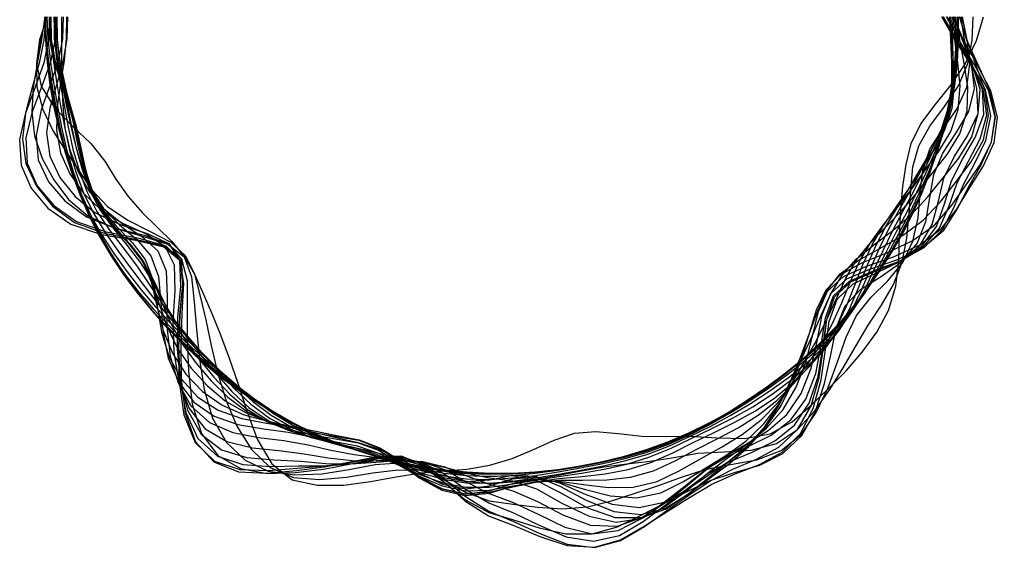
# Model space of a CAD drawing. Header units: millimetres. Extents: x -106 to 109, y -116 to 115.
# Drawn here: x -105.6 to 108.8, y -116.3 to -0.6 of the extents above; entities that cross this region are included whole.
import ezdxf

# ---------------------------------------------------------------- set-up
doc = ezdxf.new("R2010")
doc.units = ezdxf.units.MM
doc.header["$MEASUREMENT"] = 0
doc.layers.add('Layer 01', color=12, linetype='Continuous', true_color=0xc80000)

msp = doc.modelspace()

# ---------------------------------------------------------------- linework, layer by layer
at = {"layer": 'Layer 01'}
for points in [[(-98.97, 0), (-99.19, -4.95), (-100.24, -10.03), (-102.14, -15.4), (-104.24, -21.07), (-105.55, -26.88), (-105.23, -32.46), (-103.02, -37.5), (-99.37, -41.89), (-94.33, -45.43), (-87.56, -47.68), (-80.1, -48.95), (-73.89, -50.38), (-70.41, -53.33), (-69.59, -58.39), (-69.97, -64.93), (-70.23, -72), (-70.1, -79.43), (-69.23, -86.81), (-66.96, -93.14), (-62.99, -97.53), (-57.55, -99.68), (-51.26, -99.99), (-44.84, -99.38), (-38.69, -98.57), (-32.73, -97.41), (-27.1, -96.32), (-21.96, -96.22), (-17.28, -97.99), (-12.74, -101.67), (-7.95, -106.02), (-2.73, -109.35), (2.78, -111.48), (8.53, -113.83), (14.52, -115.84), (20.49, -116.23), (26.15, -114.58), (31.4, -111.61), (36.41, -108.38), (41.33, -105.31), (46.21, -102.41), (51.35, -100.16), (56.65, -98.12), (61.59, -95.36), (65.62, -91.27), (68.45, -85.83), (70.18, -79.53), (71.12, -72.92), (71.95, -66.76), (73.69, -61.83), (77.22, -58.49), (82.28, -56.1), (87.58, -53.52), (91.84, -50.01), (94.5, -45.51), (95.86, -40.41), (97.07, -35.33), (99.31, -30.63), (102.28, -26.04), (104.61, -21.15), (105.01, -15.83), (103.24, -10.33), (100.37, -5.01), (97.68, 0)], [(-99.79, 0), (-100.22, -5), (-101.23, -10.13), (-102.78, -15.49), (-104.27, -21.08), (-104.93, -26.72), (-104.17, -32.13), (-101.85, -37.07), (-98.34, -41.45), (-93.52, -45.04), (-87.02, -47.39), (-79.81, -48.77), (-73.68, -50.23), (-70.02, -53.04), (-68.82, -57.75), (-68.82, -63.86), (-68.79, -70.53), (-68.53, -77.66), (-67.69, -84.88), (-65.64, -91.3), (-62.08, -96.12), (-57.14, -98.98), (-51.28, -100.03), (-45.06, -99.87), (-38.91, -99.14), (-32.91, -97.94), (-27.24, -96.81), (-22.06, -96.66), (-17.34, -98.33), (-12.75, -101.77), (-7.92, -105.74), (-2.71, -108.6), (2.75, -110.24), (8.39, -111.95), (14.2, -113.28), (19.97, -113.28), (25.5, -111.71), (30.73, -109.21), (35.8, -106.56), (40.82, -104.02), (45.85, -101.6), (51.19, -99.85), (56.7, -98.21), (61.8, -95.69), (65.94, -91.71), (68.92, -86.42), (70.93, -80.37), (72.26, -74.08), (73.48, -68.18), (75.42, -63.29), (78.83, -59.71), (83.37, -56.84), (87.85, -53.68), (91.22, -49.67), (93.15, -44.86), (94.02, -39.63), (94.87, -34.53), (96.81, -29.86), (99.77, -25.4), (102.55, -20.73), (103.82, -15.65), (103.12, -10.32), (101.18, -5.05), (99.1, 0)], [(-97.56, 0), (-97.72, -4.88), (-98.74, -9.88), (-100.67, -15.17), (-102.82, -20.79), (-104.18, -26.53), (-103.89, -32.04), (-101.68, -37.01), (-98.03, -41.32), (-93.07, -44.82), (-86.53, -47.12), (-79.38, -48.51), (-73.52, -50.13), (-70.37, -53.3), (-69.84, -58.6), (-70.42, -65.34), (-70.73, -72.52), (-70.54, -79.93), (-69.51, -87.17), (-67.03, -93.24), (-62.85, -97.32), (-57.27, -99.2), (-50.96, -99.4), (-44.63, -98.9), (-38.62, -98.4), (-32.77, -97.55), (-27.18, -96.61), (-22, -96.38), (-17.24, -97.78), (-12.66, -101), (-7.87, -105.05), (-2.7, -108.33), (2.76, -110.59), (8.48, -113.19), (14.48, -115.56), (20.5, -116.26), (26.19, -114.74), (31.42, -111.66), (36.34, -108.17), (41.14, -104.82), (45.86, -101.64), (50.82, -99.12), (55.98, -96.95), (60.89, -94.28), (65.01, -90.42), (67.96, -85.22), (69.75, -79.04), (70.66, -72.44), (71.41, -66.25), (73.08, -61.32), (76.64, -58.05), (81.86, -55.81), (87.49, -53.47), (92.24, -50.23), (95.43, -45.96), (97.2, -40.97), (98.73, -35.93), (101.12, -31.19), (103.93, -26.46), (105.81, -21.39), (105.54, -15.91), (103.13, -10.32), (99.84, -4.98), (96.96, 0)], [(-99.99, 0), (-100.76, -5.03), (-101.7, -10.18), (-102.55, -15.46), (-102.85, -20.79), (-102.24, -26.03), (-100.6, -31.03), (-98.07, -35.69), (-94.85, -39.98), (-90.57, -43.62), (-84.9, -46.23), (-78.58, -48.02), (-73.06, -49.81), (-69.46, -52.61), (-67.86, -56.94), (-67.28, -62.43), (-66.75, -68.44), (-66.12, -74.92), (-65.1, -81.63), (-63.22, -87.93), (-60.22, -93.24), (-56.1, -97.17), (-51.02, -99.53), (-45.29, -100.38), (-39.3, -100.12), (-33.32, -99.17), (-27.6, -98.11), (-22.31, -97.74), (-17.42, -98.81), (-12.69, -101.29), (-7.81, -104.16), (-2.64, -106.02), (2.66, -106.79), (8.05, -107.46), (13.51, -107.8), (18.93, -107.34), (24.21, -106.07), (29.37, -104.38), (34.49, -102.66), (39.59, -100.87), (44.74, -99.15), (50.29, -98.09), (56.04, -97.06), (61.37, -95.02), (65.77, -91.48), (69.11, -86.67), (71.69, -81.23), (73.74, -75.6), (75.64, -70.18), (77.95, -65.41), (81.13, -61.45), (84.8, -57.81), (88.06, -53.81), (90.27, -49.16), (91.41, -44.02), (91.89, -38.73), (92.44, -33.64), (94.02, -29), (96.8, -24.65), (99.9, -20.19), (102.11, -15.39), (102.78, -10.28), (102.19, -5.1), (101.15, 0)], [(-95.97, 0), (-96.12, -4.8), (-97.08, -9.71), (-98.87, -14.9), (-100.8, -20.38), (-101.92, -25.95), (-101.45, -31.29), (-99.2, -36.11), (-95.64, -40.32), (-90.91, -43.78), (-84.82, -46.19), (-78.25, -47.81), (-72.91, -49.71), (-70.13, -53.12), (-69.81, -58.57), (-70.47, -65.38), (-70.73, -72.52), (-70.37, -79.74), (-69.12, -86.67), (-66.44, -92.42), (-62.17, -96.26), (-56.63, -98.09), (-50.49, -98.49), (-44.39, -98.38), (-38.61, -98.36), (-32.91, -97.96), (-27.36, -97.23), (-22.1, -96.81), (-17.21, -97.63), (-12.54, -100.09), (-7.76, -103.5), (-2.66, -106.49), (2.71, -108.69), (8.34, -111.35), (14.28, -113.92), (20.26, -114.9), (25.93, -113.61), (31.12, -110.6), (35.96, -107.03), (40.63, -103.52), (45.19, -100.16), (49.99, -97.5), (55.05, -95.35), (60.01, -92.91), (64.31, -89.44), (67.52, -84.66), (69.53, -78.78), (70.57, -72.35), (71.4, -66.25), (73.1, -61.34), (76.63, -58.05), (81.83, -55.79), (87.55, -53.5), (92.56, -50.41), (96.11, -46.29), (98.22, -41.4), (99.99, -36.39), (102.44, -31.6), (105.04, -26.75), (106.48, -21.53), (105.72, -15.94), (102.94, -10.3), (99.49, -4.97), (96.63, 0)], [(-99.49, 0), (-101.17, -5.05), (-101.86, -10.19), (-100.82, -15.2), (-97.95, -19.8), (-93.93, -23.92), (-89.93, -27.74), (-86.83, -31.6), (-84.41, -35.58), (-81.74, -39.36), (-78.66, -42.84), (-75.37, -46.06), (-72.2, -49.22), (-69.42, -52.59), (-67.2, -56.39), (-65.3, -60.59), (-63.38, -64.98), (-61.49, -69.68), (-59.61, -74.75), (-57.71, -80.27), (-55.75, -86.31), (-53.43, -92.54), (-50.22, -97.97), (-45.77, -101.43), (-40.28, -102.63), (-34.47, -102.59), (-28.65, -101.83), (-23, -100.77), (-17.62, -99.93), (-12.47, -99.5), (-7.43, -99.13), (-2.45, -98.25), (2.41, -96.77), (7.1, -94.81), (11.62, -92.72), (16.09, -91.25), (20.74, -90.85), (25.69, -91.3), (30.87, -91.89), (36.09, -91.97), (41.46, -91.87), (47.3, -92.27), (53.36, -92.41), (58.99, -91.34), (63.81, -88.76), (67.94, -85.19), (71.82, -81.38), (75.62, -77.53), (79.18, -73.47), (82.37, -69.12), (84.93, -64.33), (86.55, -59.01), (87.21, -53.29), (87.37, -47.58), (87.6, -42.18), (88.11, -37.14), (88.77, -32.31), (89.92, -27.74), (92.04, -23.44), (95.13, -19.23), (98.64, -14.87), (101.84, -10.19), (104.21, -5.2), (105.73, 0)], [(-99.76, 0), (-100.99, -5.04), (-101.81, -10.19), (-101.73, -15.33), (-100.47, -20.31), (-98.19, -25), (-95.39, -29.42), (-92.57, -33.69), (-89.75, -37.83), (-86.24, -41.53), (-81.8, -44.54), (-76.89, -46.99), (-72.42, -49.38), (-69.14, -52.37), (-67.18, -56.37), (-65.94, -61.18), (-64.74, -66.38), (-63.53, -71.99), (-62.15, -77.93), (-60.32, -83.9), (-57.9, -89.65), (-54.73, -94.8), (-50.62, -98.73), (-45.53, -100.91), (-39.78, -101.37), (-33.89, -100.85), (-28.12, -99.93), (-22.65, -99.23), (-17.52, -99.36), (-12.58, -100.42), (-7.62, -101.71), (-2.55, -102.23), (2.54, -101.89), (7.59, -101.27), (12.58, -100.41), (17.54, -99.45), (22.5, -98.6), (27.56, -97.96), (32.72, -97.38), (37.88, -96.52), (43.14, -95.61), (48.86, -95.31), (54.81, -94.93), (60.36, -93.45), (65.02, -90.44), (68.81, -86.29), (72.07, -81.67), (75.02, -76.92), (77.76, -72.15), (80.51, -67.56), (83.39, -63.16), (86.01, -58.64), (87.91, -53.72), (88.96, -48.45), (89.48, -43.09), (89.81, -37.86), (90.27, -32.86), (91.56, -28.24), (94.03, -23.94), (97.23, -19.66), (100.25, -15.11), (102.32, -10.24), (103.26, -5.15), (103.49, 0)], [(-100.08, 0), (-99.88, -4.98), (-99.41, -9.95), (-98.73, -14.88), (-97.87, -19.78), (-96.84, -24.66), (-95.61, -29.49), (-94.12, -34.26), (-92.36, -38.93), (-90.35, -43.51), (-88.08, -47.96), (-85.55, -52.28), (-82.77, -56.43), (-79.76, -60.41), (-76.54, -64.23), (-73.15, -67.88), (-69.6, -71.36), (-65.9, -74.68), (-62.07, -77.83), (-58.13, -80.85), (-54.08, -83.73), (-49.91, -86.44), (-45.6, -88.94), (-41.14, -91.18), (-36.55, -93.13), (-31.87, -94.84), (-27.11, -96.36), (-22.29, -97.67), (-17.41, -98.75), (-12.48, -99.55), (-7.5, -100.04), (-2.5, -100.22), (2.5, -100.13), (7.48, -99.77), (12.43, -99.18), (17.35, -98.41), (22.25, -97.46), (27.1, -96.32), (31.89, -94.93), (36.59, -93.24), (41.19, -91.28), (45.65, -89.05), (49.97, -86.56), (54.17, -83.87), (58.26, -81.04), (62.26, -78.07), (66.14, -74.95), (69.88, -71.64), (73.42, -68.12), (76.73, -64.38), (79.78, -60.43), (82.57, -56.29), (85.14, -52.03), (87.56, -47.68), (89.85, -43.27), (91.99, -38.78), (93.92, -34.18), (95.65, -29.5), (97.17, -24.74), (98.42, -19.9), (99.33, -14.97), (99.91, -10), (100.2, -5), (100.23, 0)], [(-100.06, 0), (-99.9, -4.99), (-99.48, -9.95), (-98.83, -14.9), (-97.97, -19.81), (-96.9, -24.67), (-95.61, -29.49), (-94.07, -34.24), (-92.28, -38.9), (-90.25, -43.46), (-87.98, -47.91), (-85.48, -52.24), (-82.75, -56.42), (-79.79, -60.44), (-76.63, -64.3), (-73.28, -67.99), (-69.76, -71.52), (-66.07, -74.87), (-62.23, -78.04), (-58.26, -81.03), (-54.16, -83.86), (-49.94, -86.5), (-45.59, -88.94), (-41.12, -91.14), (-36.54, -93.1), (-31.86, -94.82), (-27.1, -96.31), (-22.27, -97.57), (-17.38, -98.58), (-12.45, -99.33), (-7.48, -99.81), (-2.49, -100.03), (2.49, -99.99), (7.47, -99.69), (12.43, -99.16), (17.35, -98.41), (22.24, -97.45), (27.08, -96.26), (31.86, -94.83), (36.55, -93.14), (41.15, -91.19), (45.63, -89), (49.97, -86.56), (54.2, -83.91), (58.3, -81.09), (62.28, -78.1), (66.13, -74.94), (69.83, -71.59), (73.34, -68.05), (76.65, -64.32), (79.75, -60.41), (82.61, -56.32), (85.27, -52.11), (87.74, -47.78), (90.02, -43.35), (92.11, -38.83), (93.98, -34.21), (95.63, -29.5), (97.05, -24.71), (98.22, -19.85), (99.1, -14.94), (99.7, -9.98), (100.03, -4.99), (100.11, 0)], [(-100.01, 0), (-99.88, -4.98), (-99.5, -9.96), (-98.87, -14.9), (-98.01, -19.81), (-96.91, -24.68), (-95.57, -29.48), (-94, -34.21), (-92.18, -38.86), (-90.14, -43.41), (-87.87, -47.85), (-85.37, -52.17), (-82.66, -56.36), (-79.74, -60.4), (-76.62, -64.29), (-73.31, -68.02), (-69.82, -71.58), (-66.15, -74.96), (-62.32, -78.15), (-58.35, -81.16), (-54.23, -83.96), (-49.98, -86.57), (-45.61, -88.97), (-41.13, -91.14), (-36.53, -93.09), (-31.85, -94.8), (-27.09, -96.28), (-22.26, -97.51), (-17.37, -98.5), (-12.44, -99.24), (-7.47, -99.73), (-2.49, -99.97), (2.49, -99.96), (7.47, -99.7), (12.43, -99.2), (17.36, -98.45), (22.25, -97.47), (27.08, -96.26), (31.85, -94.8), (36.54, -93.09), (41.13, -91.16), (45.62, -88.98), (49.99, -86.59), (54.24, -83.98), (58.35, -81.16), (62.33, -78.16), (66.16, -74.96), (69.82, -71.58), (73.31, -68.02), (76.62, -64.29), (79.72, -60.39), (82.62, -56.33), (85.32, -52.14), (87.8, -47.82), (90.08, -43.38), (92.14, -38.84), (93.98, -34.2), (95.58, -29.48), (96.95, -24.69), (98.07, -19.82), (98.94, -14.91), (99.55, -9.96), (99.91, -4.99), (100.02, 0)], [(-100, 0), (-99.88, -4.98), (-99.5, -9.96), (-98.88, -14.9), (-98.02, -19.81), (-96.91, -24.68), (-95.56, -29.48), (-93.97, -34.2), (-92.15, -38.84), (-90.1, -43.39), (-87.82, -47.83), (-85.33, -52.14), (-82.62, -56.33), (-79.71, -60.38), (-76.6, -64.28), (-73.31, -68.02), (-69.82, -71.59), (-66.17, -74.98), (-62.35, -78.18), (-58.37, -81.19), (-54.25, -84), (-50, -86.6), (-45.62, -88.99), (-41.13, -91.15), (-36.53, -93.09), (-31.85, -94.79), (-27.08, -96.26), (-22.25, -97.49), (-17.36, -98.48), (-12.43, -99.22), (-7.47, -99.72), (-2.49, -99.97), (2.49, -99.97), (7.47, -99.72), (12.43, -99.22), (17.36, -98.48), (22.25, -97.49), (27.08, -96.26), (31.85, -94.79), (36.53, -93.09), (41.13, -91.15), (45.62, -88.99), (50, -86.6), (54.25, -84), (58.37, -81.19), (62.35, -78.18), (66.17, -74.98), (69.82, -71.59), (73.31, -68.02), (76.6, -64.28), (79.71, -60.38), (82.62, -56.33), (85.33, -52.14), (87.82, -47.83), (90.1, -43.39), (92.15, -38.84), (93.97, -34.2), (95.56, -29.48), (96.91, -24.68), (98.02, -19.81), (98.88, -14.9), (99.5, -9.96), (99.88, -4.98), (100, 0)], [(-99.95, 0), (-99.72, -4.98), (-99.21, -9.93), (-98.49, -14.84), (-97.63, -19.74), (-96.65, -24.61), (-95.49, -29.45), (-94.05, -34.23), (-92.32, -38.92), (-90.31, -43.49), (-87.99, -47.92), (-85.39, -52.18), (-82.55, -56.28), (-79.5, -60.22), (-76.26, -63.99), (-72.86, -67.61), (-69.31, -71.06), (-65.64, -74.38), (-61.86, -77.58), (-58.01, -80.68), (-54.05, -83.68), (-49.95, -86.51), (-45.66, -89.07), (-41.2, -91.3), (-36.58, -93.2), (-31.88, -94.87), (-27.12, -96.41), (-22.33, -97.82), (-17.46, -99.04), (-12.53, -99.97), (-7.53, -100.51), (-2.51, -100.65), (2.51, -100.47), (7.5, -100.02), (12.45, -99.35), (17.37, -98.53), (22.27, -97.59), (27.14, -96.47), (31.95, -95.1), (36.66, -93.4), (41.25, -91.42), (45.71, -89.15), (50.02, -86.63), (54.21, -83.93), (58.31, -81.1), (62.34, -78.17), (66.26, -75.09), (70.03, -71.8), (73.57, -68.26), (76.84, -64.48), (79.79, -60.44), (82.43, -56.2), (84.87, -51.86), (87.21, -47.49), (89.5, -43.1), (91.69, -38.65), (93.7, -34.1), (95.54, -29.47), (97.2, -24.75), (98.55, -19.92), (99.51, -15), (100.06, -10.01), (100.29, -5.01), (100.27, 0)], [(-95.05, 0), (-95.19, -4.75), (-95.97, -9.6), (-97.4, -14.68), (-98.89, -19.99), (-99.62, -25.37), (-98.95, -30.52), (-96.74, -35.21), (-93.39, -39.37), (-89.02, -42.87), (-83.51, -45.48), (-77.61, -47.43), (-72.86, -49.68), (-70.46, -53.37), (-70.29, -58.98), (-70.92, -65.81), (-71.03, -72.83), (-70.37, -79.73), (-68.74, -86.2), (-65.73, -91.43), (-61.26, -94.85), (-55.73, -96.53), (-49.77, -97.09), (-43.95, -97.39), (-38.41, -97.87), (-32.91, -97.94), (-27.44, -97.54), (-22.16, -97.1), (-17.19, -97.47), (-12.43, -99.2), (-7.64, -101.9), (-2.6, -104.43), (2.65, -106.4), (8.17, -109), (14.01, -111.82), (19.97, -113.28), (25.68, -112.52), (30.91, -109.87), (35.74, -106.37), (40.33, -102.76), (44.78, -99.24), (49.41, -96.38), (54.32, -94.08), (59.19, -91.64), (63.5, -88.33), (66.82, -83.78), (68.97, -78.15), (70.15, -71.92), (71.09, -65.97), (72.87, -61.15), (76.41, -57.88), (81.62, -55.65), (87.47, -53.45), (92.78, -50.53), (96.75, -46.59), (99.25, -41.84), (101.32, -36.88), (103.88, -32.04), (106.3, -27.07), (107.34, -21.7), (106.16, -16), (103.1, -10.32), (99.6, -4.97), (96.86, 0)], [(-99.55, 0), (-99.32, -4.96), (-98.78, -9.88), (-98.04, -14.78), (-97.2, -19.65), (-96.27, -24.51), (-95.16, -29.35), (-93.76, -34.13), (-92.05, -38.8), (-89.99, -43.34), (-87.58, -47.69), (-84.87, -51.86), (-81.97, -55.88), (-78.92, -59.78), (-75.75, -63.56), (-72.42, -67.2), (-68.95, -70.69), (-65.36, -74.06), (-61.71, -77.38), (-57.99, -80.66), (-54.15, -83.84), (-50.1, -86.78), (-45.82, -89.37), (-41.3, -91.53), (-36.63, -93.33), (-31.88, -94.89), (-27.13, -96.43), (-22.36, -97.98), (-17.53, -99.43), (-12.6, -100.58), (-7.59, -101.23), (-2.53, -101.34), (2.52, -101.04), (7.53, -100.47), (12.49, -99.71), (17.43, -98.83), (22.34, -97.87), (27.22, -96.76), (32.04, -95.37), (36.75, -93.64), (41.33, -91.61), (45.8, -89.34), (50.14, -86.85), (54.37, -84.18), (58.52, -81.4), (62.59, -78.48), (66.54, -75.4), (70.3, -72.08), (73.79, -68.47), (76.95, -64.57), (79.72, -60.38), (82.15, -56.01), (84.4, -51.58), (86.64, -47.18), (88.93, -42.83), (91.18, -38.43), (93.28, -33.95), (95.26, -29.38), (97.06, -24.71), (98.51, -19.91), (99.48, -14.99), (99.99, -10.01), (100.14, -5), (100.08, 0)], [(-99.05, 0), (-99.02, -4.94), (-98.03, -9.81), (-96.37, -14.52), (-94.64, -19.13), (-93.24, -23.74), (-92.16, -28.43), (-91.15, -33.18), (-89.85, -37.88), (-87.74, -42.25), (-84.73, -46.14), (-81.38, -49.73), (-78.56, -53.56), (-76.69, -58.09), (-75.44, -63.3), (-74.04, -68.7), (-71.98, -73.8), (-69.07, -78.26), (-65.44, -82.07), (-61.15, -85.06), (-56.31, -87.18), (-51.15, -88.6), (-45.98, -89.68), (-40.94, -90.73), (-36, -91.73), (-31.13, -92.66), (-26.58, -94.45), (-22.17, -97.14), (-17.65, -100.09), (-12.84, -102.42), (-7.75, -103.39), (-2.56, -102.73), (2.52, -101.23), (7.55, -100.77), (12.8, -102.13), (18.44, -104.58), (24.37, -106.77), (30.25, -107.52), (35.73, -106.35), (40.68, -103.65), (45.35, -100.51), (49.91, -97.35), (54.18, -93.85), (57.92, -89.67), (61.01, -84.85), (63.6, -79.75), (65.97, -74.75), (68.21, -69.93), (70.27, -65.2), (72.32, -60.69), (74.74, -56.61), (77.86, -53.09), (81.7, -49.93), (85.9, -46.78), (89.97, -43.33), (93.56, -39.44), (96.92, -35.28), (100.34, -30.95), (103.17, -26.27), (104.57, -21.14), (104.31, -15.72), (102.96, -10.3), (101.6, -5.07), (100.87, 0)], [(-98.85, 0), (-98.66, -4.92), (-98.12, -9.82), (-97.38, -14.68), (-96.56, -19.52), (-95.66, -24.36), (-94.59, -29.18), (-93.22, -33.93), (-91.5, -38.57), (-89.37, -43.04), (-86.81, -47.28), (-83.97, -51.31), (-81.03, -55.25), (-78.09, -59.15), (-75.09, -63.01), (-71.95, -66.76), (-68.64, -70.37), (-65.2, -73.88), (-61.71, -77.38), (-58.15, -80.89), (-54.42, -84.25), (-50.39, -87.28), (-46.04, -89.81), (-41.44, -91.83), (-36.68, -93.45), (-31.87, -94.86), (-27.12, -96.39), (-22.4, -98.13), (-17.61, -99.88), (-12.7, -101.33), (-7.65, -102.13), (-2.55, -102.18), (2.54, -101.72), (7.57, -101.03), (12.56, -100.21), (17.51, -99.32), (22.45, -98.36), (27.36, -97.23), (32.19, -95.8), (36.89, -93.99), (41.46, -91.89), (45.96, -89.65), (50.37, -87.25), (54.7, -84.69), (58.91, -81.95), (63.01, -79.01), (66.94, -75.85), (70.64, -72.43), (74.01, -68.67), (76.97, -64.59), (79.49, -60.21), (81.67, -55.68), (83.74, -51.17), (85.89, -46.77), (88.18, -42.46), (90.49, -38.15), (92.7, -33.74), (94.83, -29.25), (96.77, -24.64), (98.29, -19.87), (99.22, -14.96), (99.62, -9.97), (99.69, -4.98), (99.59, 0)], [(-98.72, 0), (-98.7, -4.93), (-97.85, -9.79), (-96.4, -14.53), (-94.87, -19.18), (-93.54, -23.82), (-92.39, -28.5), (-91.22, -33.2), (-89.73, -37.82), (-87.44, -42.11), (-84.3, -45.91), (-80.84, -49.4), (-77.98, -53.16), (-76.26, -57.76), (-75.37, -63.25), (-74.45, -69.08), (-72.76, -74.6), (-70.06, -79.39), (-66.46, -83.34), (-61.98, -86.21), (-56.84, -88), (-51.42, -89.06), (-46.1, -89.93), (-41.06, -90.99), (-36.18, -92.18), (-31.32, -93.23), (-26.68, -94.83), (-22.13, -96.94), (-17.48, -99.15), (-12.65, -100.94), (-7.63, -101.79), (-2.53, -101.43), (2.5, -100.44), (7.54, -100.67), (12.89, -102.84), (18.68, -105.93), (24.73, -108.37), (30.67, -109.01), (36.14, -107.55), (41.04, -104.58), (45.65, -101.17), (50.13, -97.78), (54.34, -94.11), (58.03, -89.85), (61.07, -84.95), (63.54, -79.68), (65.68, -74.43), (67.6, -69.31), (69.41, -64.41), (71.49, -59.99), (74.35, -56.32), (78.26, -53.36), (83.02, -50.73), (88, -47.92), (92.54, -44.57), (96.27, -40.58), (99.63, -36.26), (103.03, -31.78), (105.73, -26.92), (106.83, -21.6), (106.07, -15.99), (104.11, -10.42), (102.2, -5.1), (101.08, 0)], [(-98.68, 0), (-98.65, -4.92), (-97.71, -9.78), (-96.13, -14.49), (-94.53, -19.11), (-93.24, -23.74), (-92.22, -28.45), (-91.23, -33.21), (-89.94, -37.91), (-87.82, -42.29), (-84.82, -46.19), (-81.49, -49.8), (-78.62, -53.6), (-76.56, -57.99), (-74.98, -62.92), (-73.22, -67.94), (-70.91, -72.7), (-67.92, -76.96), (-64.43, -80.8), (-60.47, -84.1), (-56.01, -86.72), (-51.16, -88.62), (-46.13, -89.97), (-41.08, -91.05), (-36.08, -91.92), (-31.16, -92.76), (-26.61, -94.57), (-22.25, -97.48), (-17.77, -100.78), (-12.96, -103.44), (-7.84, -104.56), (-2.59, -103.87), (2.55, -102.23), (7.59, -101.33), (12.77, -101.9), (18.24, -103.46), (23.96, -104.96), (29.66, -105.4), (35.03, -104.27), (39.96, -101.81), (44.64, -98.94), (49.26, -96.08), (53.66, -92.94), (57.59, -89.17), (60.95, -84.77), (63.86, -80.08), (66.59, -75.45), (69.16, -70.91), (71.45, -66.3), (73.5, -61.68), (75.57, -57.24), (78, -53.18), (80.98, -49.49), (84.4, -45.96), (87.92, -42.34), (91.25, -38.47), (94.46, -34.38), (97.76, -30.15), (100.58, -25.61), (102.19, -20.66), (102.33, -15.42), (101.49, -10.16), (100.56, -5.02), (100.09, 0)], [(-98.02, 0), (-97.89, -4.89), (-97.38, -9.74), (-96.63, -14.56), (-95.8, -19.37), (-94.92, -24.17), (-93.86, -28.95), (-92.51, -33.67), (-90.79, -38.27), (-88.58, -42.66), (-85.86, -46.76), (-82.87, -50.64), (-79.94, -54.5), (-77.18, -58.46), (-74.48, -62.5), (-71.63, -66.46), (-68.55, -70.28), (-65.29, -73.98), (-61.95, -77.69), (-58.52, -81.4), (-54.83, -84.89), (-50.75, -87.9), (-46.28, -90.28), (-41.55, -92.09), (-36.7, -93.5), (-31.83, -94.73), (-27.08, -96.26), (-22.42, -98.21), (-17.69, -100.32), (-12.79, -102.09), (-7.72, -103.05), (-2.57, -103.02), (2.55, -102.35), (7.61, -101.54), (12.62, -100.73), (17.62, -99.95), (22.62, -99.09), (27.57, -98), (32.43, -96.51), (37.12, -94.58), (41.69, -92.39), (46.23, -90.18), (50.75, -87.9), (55.18, -85.43), (59.44, -82.68), (63.51, -79.64), (67.36, -76.33), (70.93, -72.72), (74.09, -68.75), (76.8, -64.44), (79.04, -59.87), (80.99, -55.22), (82.93, -50.68), (85.06, -46.32), (87.4, -42.09), (89.82, -37.86), (92.15, -33.54), (94.45, -29.13), (96.52, -24.58), (98.05, -19.82), (98.87, -14.9), (99.1, -9.92), (99.04, -4.94), (98.92, 0)], [(-97.96, 0), (-97.93, -4.89), (-97.14, -9.72), (-95.84, -14.45), (-94.51, -19.11), (-93.39, -23.78), (-92.4, -28.5), (-91.32, -33.24), (-89.9, -37.9), (-87.71, -42.24), (-84.7, -46.12), (-81.39, -49.74), (-78.48, -53.51), (-76.26, -57.77), (-74.41, -62.44), (-72.39, -67.16), (-69.89, -71.66), (-66.9, -75.81), (-63.57, -79.72), (-59.91, -83.33), (-55.8, -86.4), (-51.23, -88.74), (-46.34, -90.4), (-41.33, -91.59), (-36.3, -92.48), (-31.35, -93.32), (-26.74, -95.04), (-22.33, -97.83), (-17.82, -101.05), (-12.99, -103.7), (-7.86, -104.89), (-2.6, -104.36), (2.57, -102.86), (7.63, -101.81), (12.75, -101.77), (18.06, -102.45), (23.54, -103.12), (28.99, -103.04), (34.2, -101.79), (39.04, -99.48), (43.69, -96.84), (48.33, -94.27), (52.85, -91.54), (57.04, -88.31), (60.76, -84.51), (64.09, -80.36), (67.19, -76.14), (70.09, -71.86), (72.59, -67.35), (74.7, -62.68), (76.59, -58.01), (78.58, -53.58), (80.96, -49.48), (83.78, -45.62), (86.84, -41.82), (89.88, -37.89), (92.85, -33.8), (95.91, -29.58), (98.58, -25.1), (100.23, -20.26), (100.62, -15.17), (100.13, -10.02), (99.49, -4.97), (99.17, 0)], [(-97.69, 0), (-97.7, -4.88), (-97.19, -9.73), (-96.3, -14.51), (-95.31, -19.27), (-94.29, -24.01), (-93.13, -28.73), (-91.7, -33.38), (-89.81, -37.86), (-87.15, -41.97), (-83.66, -45.56), (-79.87, -48.81), (-76.79, -52.35), (-75.11, -56.89), (-74.58, -62.58), (-74.16, -68.81), (-72.95, -74.8), (-70.66, -80.07), (-67.33, -84.43), (-62.92, -87.52), (-57.68, -89.31), (-52.11, -90.25), (-46.65, -90.99), (-41.53, -92.04), (-36.63, -93.34), (-31.72, -94.41), (-26.9, -95.61), (-22.12, -96.92), (-17.32, -98.25), (-12.47, -99.53), (-7.53, -100.47), (-2.51, -100.7), (2.51, -100.47), (7.61, -101.51), (13.07, -104.3), (18.96, -107.55), (25.03, -109.67), (30.87, -109.73), (36.21, -107.77), (41.01, -104.5), (45.53, -100.9), (49.95, -97.43), (54.21, -93.89), (58.07, -89.91), (61.32, -85.29), (63.91, -80.14), (65.96, -74.74), (67.61, -69.32), (69.17, -64.18), (71.25, -59.78), (74.49, -56.42), (79.09, -53.92), (84.58, -51.69), (90.13, -49.08), (94.93, -45.71), (98.59, -41.56), (101.78, -37.04), (105.02, -32.4), (107.54, -27.38), (108.36, -21.91), (107.15, -16.15), (104.6, -10.47), (102.1, -5.1), (100.51, 0)], [(-95.25, 0), (-95.36, -4.76), (-95.79, -9.58), (-96.55, -14.55), (-97.29, -19.67), (-97.45, -24.81), (-96.55, -29.78), (-94.51, -34.4), (-91.57, -38.6), (-87.74, -42.25), (-82.95, -45.17), (-77.83, -47.56), (-73.73, -50.27), (-71.68, -54.3), (-71.54, -60.03), (-71.97, -66.78), (-71.75, -73.56), (-70.6, -80), (-68.4, -85.78), (-64.88, -90.24), (-60.09, -93.04), (-54.51, -94.42), (-48.73, -95.05), (-43.19, -95.72), (-37.93, -96.66), (-32.66, -97.19), (-27.37, -97.28), (-22.17, -97.14), (-17.18, -97.41), (-12.36, -98.62), (-7.54, -100.57), (-2.55, -102.4), (2.59, -103.84), (7.96, -106.17), (13.69, -109.21), (19.64, -111.4), (25.47, -111.59), (30.87, -109.71), (35.81, -106.57), (40.41, -102.96), (44.81, -99.31), (49.31, -96.18), (53.98, -93.5), (58.56, -90.67), (62.63, -87.11), (65.8, -82.51), (67.95, -76.99), (69.26, -71.01), (70.36, -65.29), (72.26, -60.64), (75.82, -57.43), (81.02, -55.24), (87, -53.16), (92.63, -50.44), (97.04, -46.73), (100, -42.15), (102.46, -37.29), (105.22, -32.45), (107.54, -27.38), (108.31, -21.89), (106.86, -16.11), (103.71, -10.38), (100.35, -5.01), (97.88, 0)], [(-97.4, 0), (-97.34, -4.86), (-96.82, -9.69), (-96, -14.47), (-95.1, -19.23), (-94.2, -23.99), (-93.16, -28.74), (-91.85, -33.43), (-90.17, -38.01), (-87.91, -42.33), (-85.04, -46.31), (-81.93, -50.06), (-79.01, -53.87), (-76.48, -57.93), (-74.11, -62.19), (-71.58, -66.42), (-68.75, -70.48), (-65.64, -74.38), (-62.4, -78.25), (-59, -82.07), (-55.26, -85.56), (-51.06, -88.43), (-46.45, -90.6), (-41.6, -92.19), (-36.65, -93.38), (-31.73, -94.45), (-27.01, -96), (-22.41, -98.2), (-17.75, -100.69), (-12.88, -102.78), (-7.78, -103.86), (-2.59, -103.7), (2.56, -102.78), (7.63, -101.86), (12.68, -101.18), (17.75, -100.68), (22.85, -100.11), (27.9, -99.18), (32.82, -97.68), (37.52, -95.61), (42.1, -93.3), (46.69, -91.07), (51.28, -88.83), (55.76, -86.33), (59.99, -83.44), (63.94, -80.17), (67.62, -76.62), (71, -72.79), (73.92, -68.59), (76.37, -64.08), (78.38, -59.37), (80.2, -54.68), (82.12, -50.18), (84.33, -45.93), (86.81, -41.81), (89.38, -37.68), (91.88, -33.44), (94.38, -29.11), (96.61, -24.6), (98.14, -19.84), (98.8, -14.89), (98.8, -9.89), (98.57, -4.92), (98.41, 0)], [(-97.38, 0), (-97.35, -4.86), (-96.73, -9.68), (-95.72, -14.43), (-94.66, -19.14), (-93.68, -23.85), (-92.67, -28.58), (-91.46, -33.29), (-89.89, -37.89), (-87.63, -42.2), (-84.66, -46.11), (-81.44, -49.77), (-78.53, -53.54), (-76.17, -57.7), (-74.09, -62.17), (-71.83, -66.65), (-69.19, -70.93), (-66.17, -74.98), (-62.93, -78.92), (-59.46, -82.7), (-55.58, -86.05), (-51.22, -88.71), (-46.47, -90.64), (-41.52, -92.02), (-36.52, -93.04), (-31.57, -93.97), (-26.9, -95.59), (-22.39, -98.09), (-17.8, -100.95), (-12.95, -103.35), (-7.83, -104.51), (-2.6, -104.18), (2.57, -102.97), (7.64, -101.96), (12.72, -101.53), (17.9, -101.52), (23.16, -101.46), (28.38, -100.87), (33.42, -99.46), (38.17, -97.27), (42.78, -94.81), (47.4, -92.46), (51.99, -90.05), (56.38, -87.3), (60.43, -84.05), (64.13, -80.41), (67.56, -76.56), (70.72, -72.5), (73.43, -68.13), (75.68, -63.5), (77.56, -58.75), (79.37, -54.12), (81.44, -49.77), (83.87, -45.68), (86.59, -41.7), (89.37, -37.67), (92.09, -33.52), (94.86, -29.26), (97.3, -24.78), (98.87, -19.99), (99.4, -14.98), (99.16, -9.92), (98.73, -4.93), (98.5, 0)], [(-96.33, 0), (-96.39, -4.81), (-96.34, -9.64), (-96.25, -14.51), (-96.09, -19.42), (-95.61, -24.35), (-94.54, -29.16), (-92.78, -33.77), (-90.37, -38.09), (-87.15, -41.97), (-83.09, -45.25), (-78.72, -48.11), (-75.21, -51.28), (-73.43, -55.62), (-73.16, -61.38), (-73.23, -67.94), (-72.53, -74.37), (-70.8, -80.22), (-67.97, -85.23), (-63.92, -88.9), (-58.82, -91.08), (-53.2, -92.15), (-47.59, -92.83), (-42.31, -93.76), (-37.28, -94.98), (-32.21, -95.88), (-27.16, -96.54), (-22.15, -97.03), (-17.22, -97.64), (-12.37, -98.69), (-7.49, -100.01), (-2.52, -101.01), (2.54, -101.67), (7.75, -103.45), (13.35, -106.53), (19.29, -109.42), (25.27, -110.7), (30.9, -109.83), (36.04, -107.25), (40.72, -103.76), (45.15, -100.07), (49.58, -96.71), (54.01, -93.54), (58.2, -90.12), (61.85, -86.03), (64.72, -81.16), (66.81, -75.7), (68.26, -69.98), (69.58, -64.56), (71.59, -60.07), (75.07, -56.86), (80.1, -54.61), (86.01, -52.56), (91.77, -49.97), (96.5, -46.47), (99.89, -42.11), (102.76, -37.4), (105.76, -32.62), (108.13, -27.53), (108.81, -22), (107.35, -16.18), (104.38, -10.44), (101.36, -5.06), (99.29, 0)]]:
    msp.add_lwpolyline(points, dxfattribs=at)

doc.saveas('drawing.dxf')
